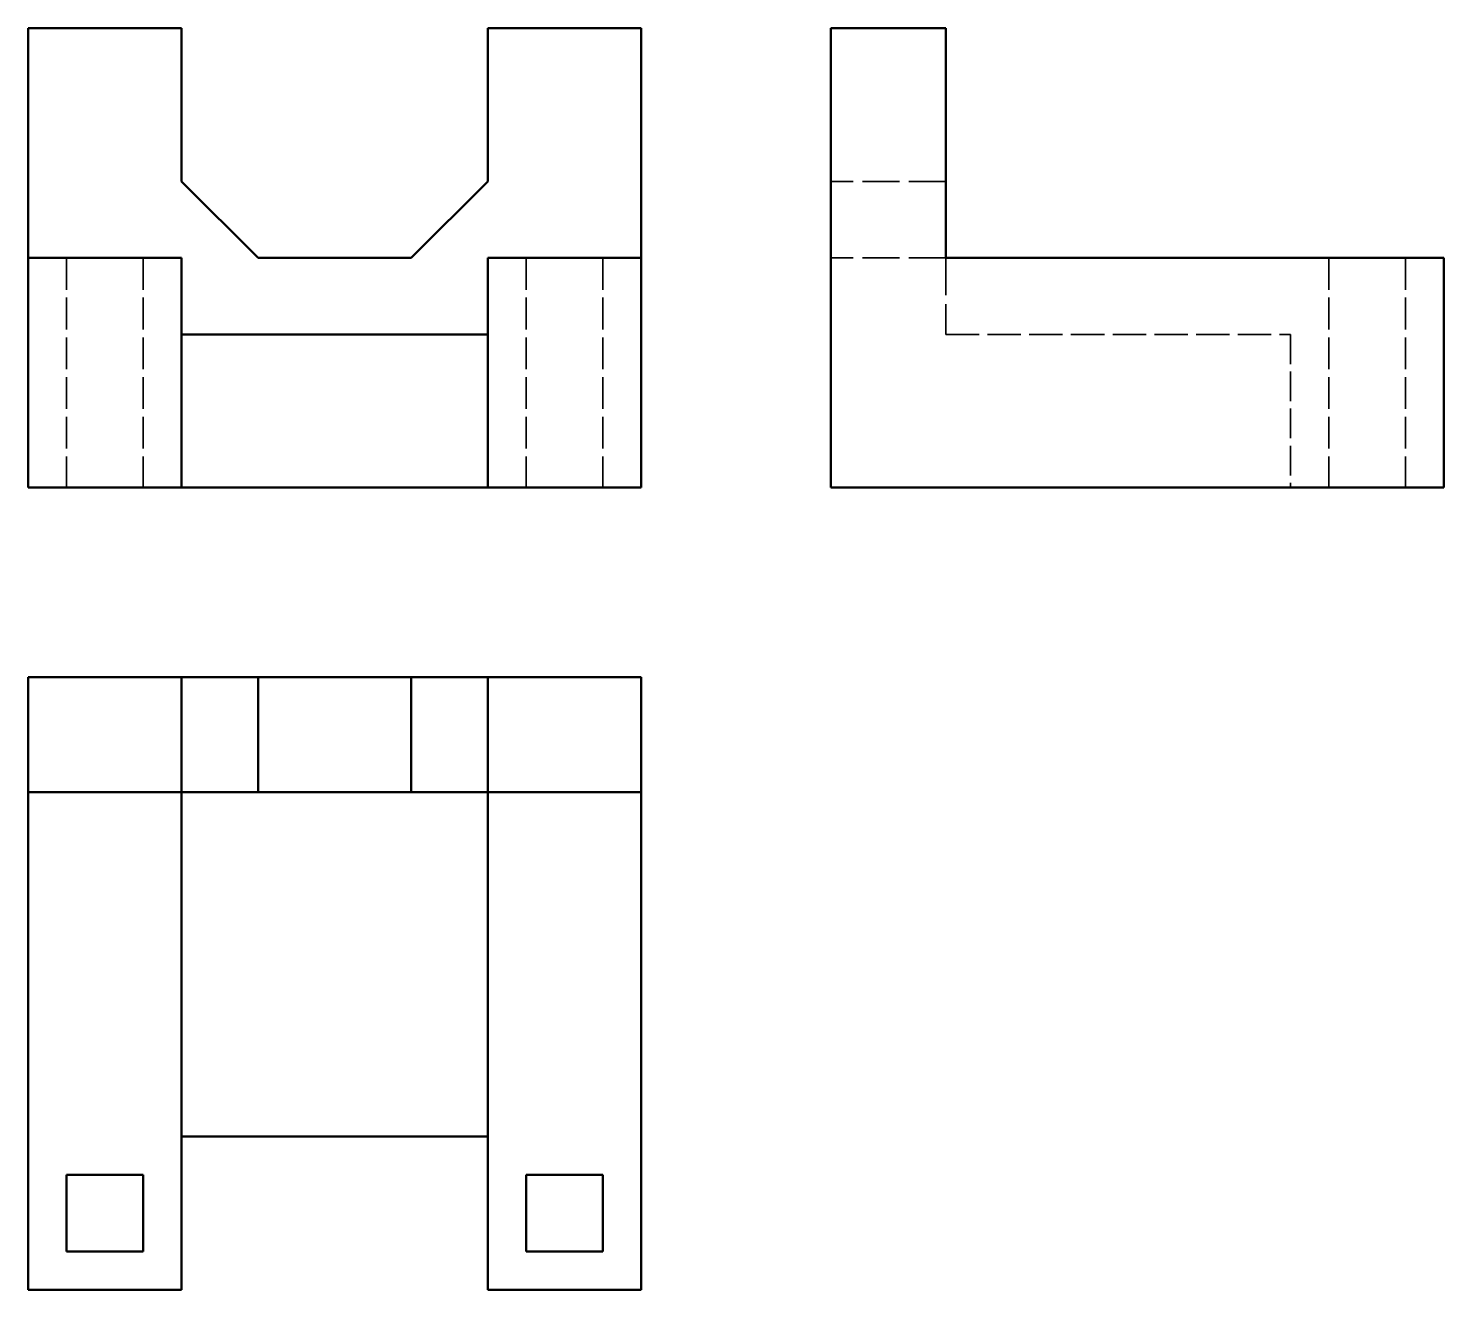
# Model space of a CAD drawing. Header units: inches. Extents: x 0 to 72.7, y 0 to 64.9.
import ezdxf

# ---------------------------------------------------------------- set-up
doc = ezdxf.new("R2010")
doc.units = ezdxf.units.IN
doc.header["$LTSCALE"] = 10
doc.header["$MEASUREMENT"] = 0
doc.linetypes.add('DASHED', pattern=[0.2067, 0.1654, -0.0413])
doc.layers.add('Hidden(Default)', color=7, linetype='DASHED', lineweight=35)
doc.layers.add('Visible(Default)', color=7, linetype='Continuous', lineweight=50)

msp = doc.modelspace()

# ---------------------------------------------------------------- linework, layer by layer
at = {"layer": 'Hidden(Default)', "ltscale": 1.152902}
for p, q in [((47.158, 57.001), (41.252, 57.001)), ((47.158, 53.064), (41.252, 53.064)), ((47.158, 53.064), (47.158, 49.127))]:
    msp.add_line(p, q, dxfattribs=at)
at = {"layer": 'Hidden(Default)', "ltscale": 0.988201}
for p, q in [((1.969, 53.064), (1.969, 41.252)), ((5.906, 53.064), (5.906, 41.252)), ((25.591, 53.064), (25.591, 41.252)), ((29.528, 53.064), (29.528, 41.252)), ((66.843, 53.064), (66.843, 41.252)), ((70.78, 53.064), (70.78, 41.252))]:
    msp.add_line(p, q, dxfattribs=at)
at = {"layer": 'Hidden(Default)', "ltscale": 1.037611}
msp.add_line((47.158, 49.127), (64.875, 49.127), dxfattribs=at)
at = {"layer": 'Hidden(Default)', "ltscale": 0.922321}
msp.add_line((64.875, 49.127), (64.875, 41.252), dxfattribs=at)
at = {"layer": 'Visible(Default)'}
for p, q in [((0, 64.875), (7.874, 64.875)), ((0, 53.064), (0, 64.875)), ((7.874, 57.001), (7.874, 64.875)), ((23.622, 64.875), (23.622, 57.001)), ((23.622, 64.875), (31.496, 64.875)), ((31.496, 64.875), (31.496, 53.064)), ((47.158, 64.875), (41.252, 64.875)), ((41.252, 64.875), (41.252, 41.252)), ((47.158, 53.064), (47.158, 64.875)), ((11.811, 53.064), (7.874, 57.001)), ((23.622, 57.001), (19.685, 53.064)), ((0, 53.064), (7.874, 53.064)), ((0, 41.252), (0, 53.064)), ((7.874, 41.252), (7.874, 53.064)), ((19.685, 53.064), (11.811, 53.064)), ((23.622, 53.064), (31.496, 53.064)), ((23.622, 53.064), (23.622, 41.252)), ((31.496, 53.064), (31.496, 41.252)), ((72.749, 53.064), (47.158, 53.064)), ((72.749, 41.252), (72.749, 53.064)), ((7.874, 49.127), (23.622, 49.127)), ((0, 41.252), (7.874, 41.252)), ((23.622, 41.252), (7.874, 41.252)), ((23.622, 41.252), (31.496, 41.252)), ((41.252, 41.252), (72.749, 41.252)), ((0, 31.496), (7.874, 31.496)), ((0, 25.591), (0, 31.496)), ((7.874, 25.591), (7.874, 31.496)), ((7.874, 31.496), (11.811, 31.496)), ((11.811, 31.496), (19.685, 31.496)), ((11.811, 25.591), (11.811, 31.496)), ((19.685, 25.591), (19.685, 31.496)), ((19.685, 31.496), (23.622, 31.496)), ((23.622, 31.496), (23.622, 25.591)), ((23.622, 31.496), (31.496, 31.496)), ((31.496, 31.496), (31.496, 25.591)), ((0, 25.591), (7.874, 25.591)), ((0, 0), (0, 25.591)), ((11.811, 25.591), (7.874, 25.591)), ((7.874, 0), (7.874, 25.591)), ((19.685, 25.591), (11.811, 25.591)), ((23.622, 25.591), (19.685, 25.591)), ((23.622, 25.591), (31.496, 25.591)), ((23.622, 25.591), (23.622, 0)), ((31.496, 25.591), (31.496, 0)), ((7.874, 7.874), (23.622, 7.874)), ((1.969, 5.906), (5.906, 5.906)), ((1.969, 1.969), (1.969, 5.906)), ((5.906, 5.906), (5.906, 1.969)), ((25.591, 1.969), (25.591, 5.906)), ((25.591, 5.906), (29.528, 5.906)), ((29.528, 5.906), (29.528, 1.969)), ((5.906, 1.969), (1.969, 1.969)), ((29.528, 1.969), (25.591, 1.969)), ((0, 0), (7.874, 0)), ((23.622, 0), (31.496, 0))]:
    msp.add_line(p, q, dxfattribs=at)

doc.saveas('drawing.dxf')
